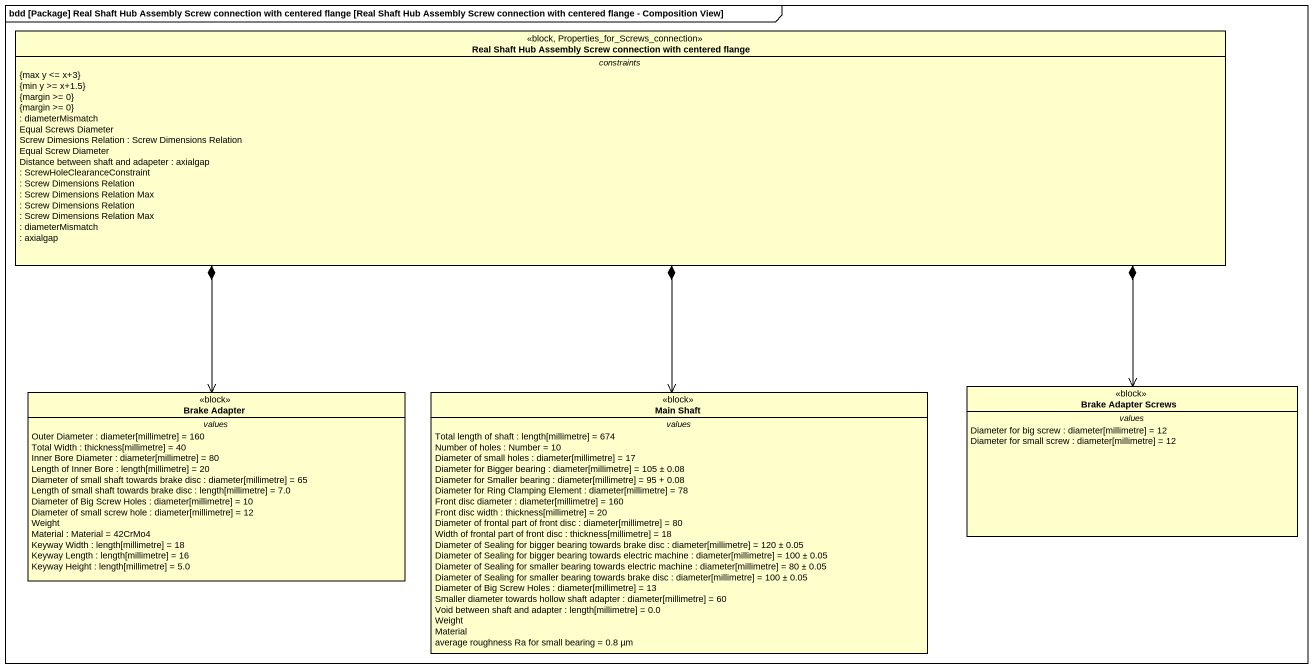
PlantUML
@startuml
mainframe bdd [Package] Real Shaft Hub Assembly Screw connection with centered flange [Real Shaft Hub Assembly Screw connection with centered flange - Composition View]
hide circle
hide empty members
class "Real Shaft Hub Assembly Screw connection with centered flange" as Real_Shaft_Hub_Assembly <<block, Properties_for_Screws_connection>> {
  -- constraints --
  {max y <= x+3}
  {min y >= x+1.5}
  {margin >= 0}
  {margin >= 0}
  : diameterMismatch
  Equal Screws Diameter
  Screw Dimesions Relation : Screw Dimensions Relation
  Equal Screw Diameter
  Distance between shaft and adapeter : axialgap
  : ScrewHoleClearanceConstraint
  : Screw Dimensions Relation
  : Screw Dimensions Relation Max
  : Screw Dimensions Relation
  : Screw Dimensions Relation Max
  : diameterMismatch
  : axialgap
}
class "Brake Adapter" as Brake_Adapter <<block>> {
  -- values --
  Outer Diameter : diameter[millimetre] = 160
  Total Width : thickness[millimetre] = 40
  Inner Bore Diameter : diameter[millimetre] = 80
  Length of Inner Bore : length[millimetre] = 20
  Diameter of small shaft towards brake disc : diameter[millimetre] = 65
  Length of small shaft towards brake disc : length[millimetre] = 7.0
  Diameter of Big Screw Holes : diameter[millimetre] = 10
  Diameter of small screw hole : diameter[millimetre] = 12
  Weight
  Material : Material = 42CrMo4
  Keyway Width : length[millimetre] = 18
  Keyway Length : length[millimetre] = 16
  Keyway Height : length[millimetre] = 5.0
}
class "Main Shaft" as Main_Shaft <<block>> {
  -- values --
  Total length of shaft : length[millimetre] = 674
  Number of holes : Number = 10
  Diameter of small holes : diameter[millimetre] = 17
  Diameter for Bigger bearing : diameter[millimetre] = 105 ± 0.08
  Diameter for Smaller bearing : diameter[millimetre] = 95 + 0.08
  Diameter for Ring Clamping Element : diameter[millimetre] = 78
  Front disc diameter : diameter[millimetre] = 160
  Front disc width : thickness[millimetre] = 20
  Diameter of frontal part of front disc : diameter[millimetre] = 80
  Width of frontal part of front disc : thickness[millimetre] = 18
  Diameter of Sealing for bigger bearing towards brake disc : diameter[millimetre] = 120 ± 0.05
  Diameter of Sealing for bigger bearing towards electric machine : diameter[millimetre] = 100 ± 0.05
  Diameter of Sealing for smaller bearing towards electric machine : diameter[millimetre] = 80 ± 0.05
  Diameter of Sealing for smaller bearing towards brake disc : diameter[millimetre] = 100 ± 0.05
  Diameter of Big Screw Holes : diameter[millimetre] = 13
  Smaller diameter towards hollow shaft adapter : diameter[millimetre] = 60
  Void between shaft and adapter : length[millimetre] = 0.0
  Weight
  Material
  average roughness Ra for small bearing = 0.8 µm
}
class "Brake Adapter Screws" as Brake_Adapter_Screws <<block>> {
  -- values --
  Diameter for big screw : diameter[millimetre] = 12
  Diameter for small screw : diameter[millimetre] = 12
}
Real_Shaft_Hub_Assembly *--> Brake_Adapter
Real_Shaft_Hub_Assembly *--> Main_Shaft
Real_Shaft_Hub_Assembly *--> Brake_Adapter_Screws
@enduml
